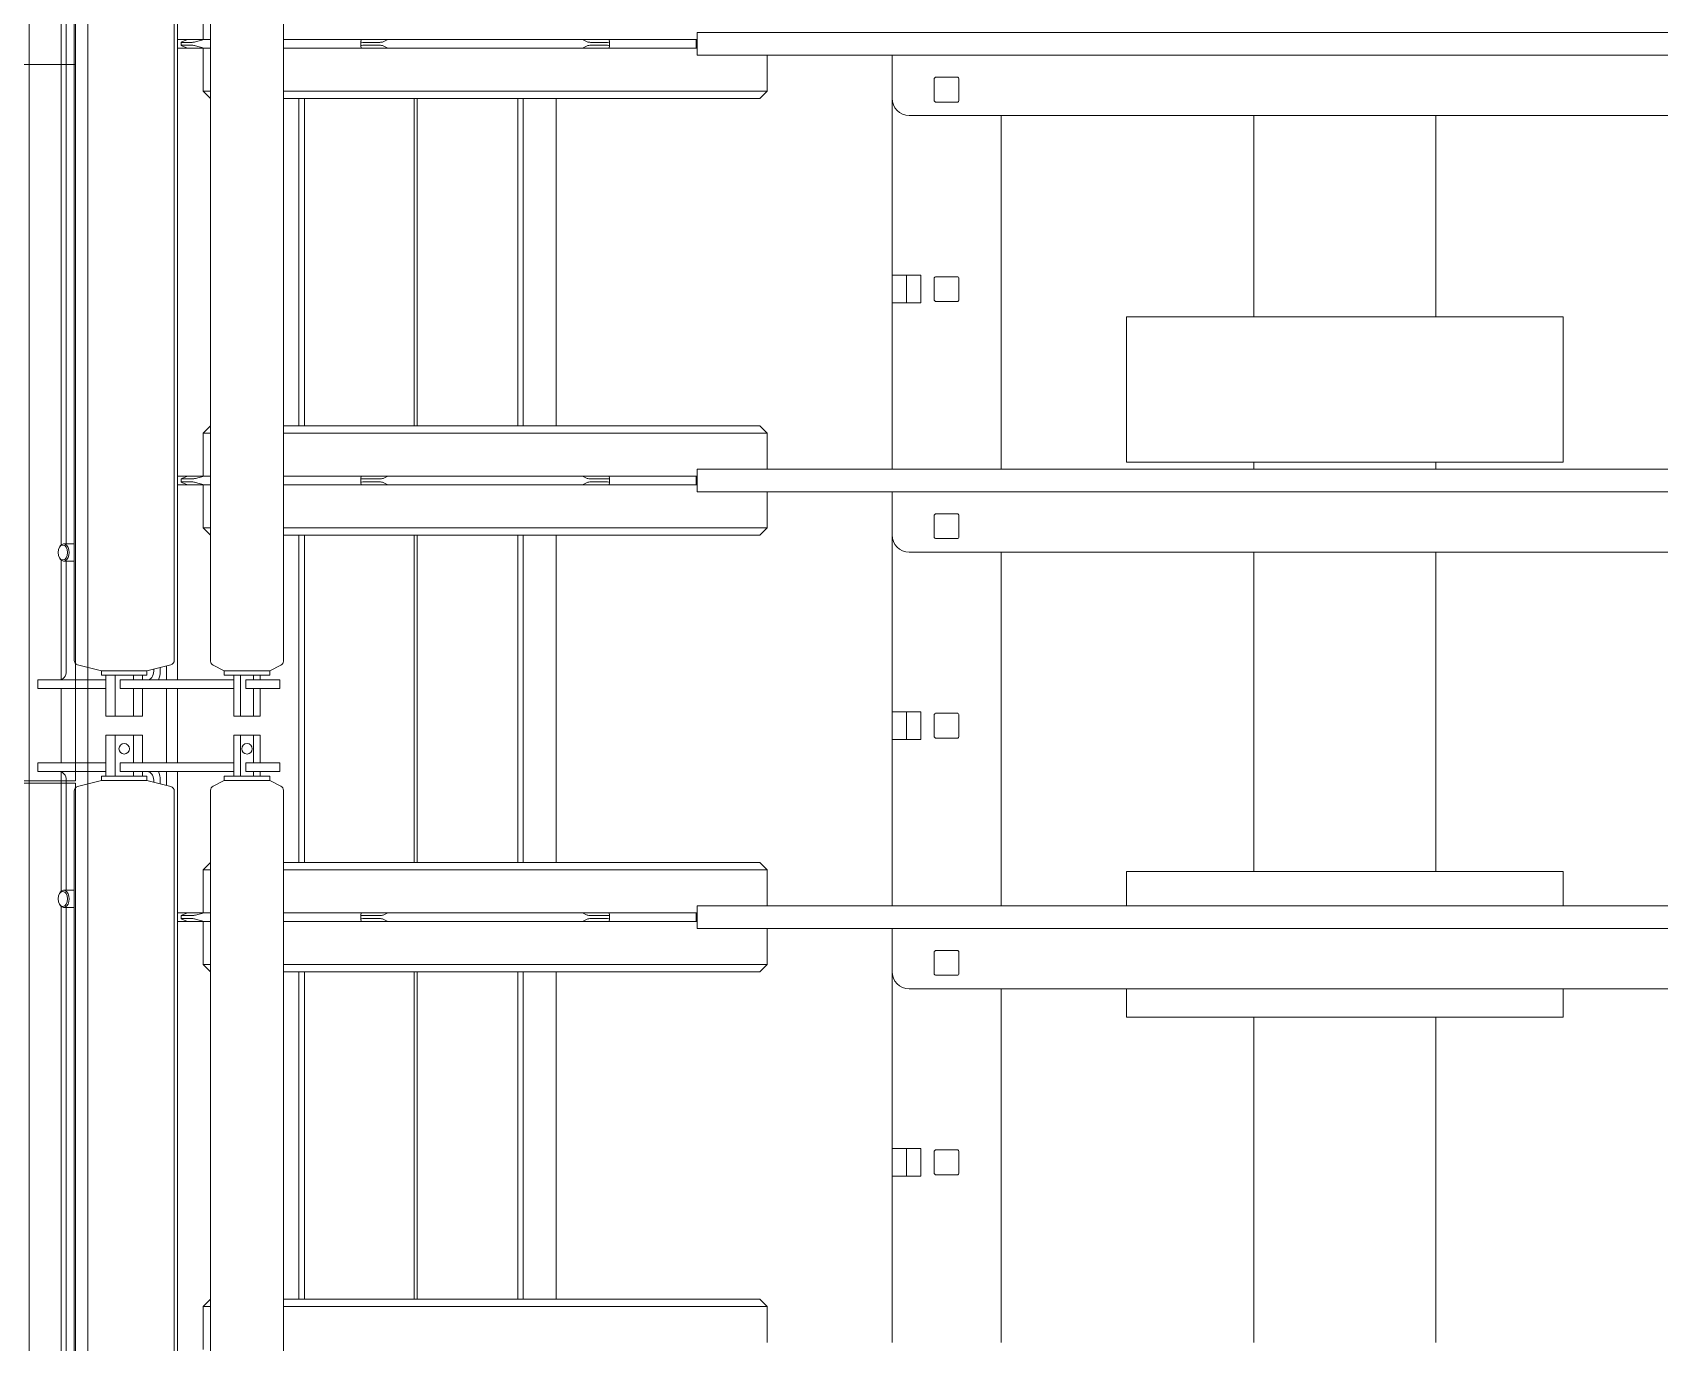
# Model space of a CAD drawing. Header units: millimetres. Extents: x -187347 to 135007, y -6415 to 292048.
# Drawn here: x -37668 to -37100, y 27535 to 27992 of the extents above; entities that cross this region are included whole.
import ezdxf

# ---------------------------------------------------------------- set-up
doc = ezdxf.new("R2010")
doc.units = ezdxf.units.MM
doc.header["$LTSCALE"] = 100
doc.linetypes.add('CENTER', pattern=[50.8, 31.75, -6.35, 6.35, -6.35])
doc.layers.get('0').update_dxf_attribs({"lineweight": 18})
doc.layers.add('Layout Kromeka', color=1, linetype='Continuous', lineweight=5)

# ---------------------------------------------------------------- blocks, each defined once
blk = doc.blocks.new('A$Ca181df26')
at = {"color": 0}
for p, q in [((2948.86, 295.55), (2948.86, 1997.35)), ((2917.57, 1400.45), (2917.57, 892.45)), ((2880.55, 1393.91), (2880.55, 898.99)), ((2905.95, 1393.91), (2905.95, 898.99)), ((2918.65, 1393.65), (2918.65, 899.25)), ((2953.57, 1393.65), (2953.57, 899.25)), ((2956.35, 1143.45), (2956.35, 939.9)), ((2958.13, 939.54), (2958.13, 1143.81)), ((2478.38, 978.17), (2478.38, 1091.71)), ((2541.88, 978.17), (2541.88, 1091.71)), ((2630.03, 968.25), (2630.03, 1091.71)), ((2668.13, 1091.71), (2668.13, 1033.68)), ((2711.71, 1079.14), (2711.71, 1091.71)), ((2908.56, 1079.14), (2908.56, 1094.13)), ((2880.55, 1079.14), (2711.71, 1079.14)), ((2714.25, 1076.6), (2711.71, 1079.14)), ((2908.56, 1079.14), (2905.95, 1079.14)), ((2906.02, 1076.6), (2908.56, 1079.14)), ((2714.25, 1076.6), (2880.55, 1076.6)), ((2785.4, 962.3), (2785.4, 1076.6)), ((2796.82, 1076.6), (2796.82, 962.3)), ((2798.74, 962.3), (2798.74, 1076.6)), ((2833.89, 1076.6), (2833.89, 962.3)), ((2834.87, 962.3), (2834.87, 1076.6)), ((2873.16, 1076.6), (2873.16, 962.3)), ((2875.18, 962.3), (2875.18, 1076.6)), ((2905.95, 1076.6), (2906.02, 1076.6)), ((2668.13, 1033.68), (2658.13, 1033.68)), ((2658.13, 1024.02), (2658.13, 1033.68)), ((2663.13, 1024.02), (2663.13, 1033.68)), ((2668.13, 1033.68), (2668.13, 1024.02)), ((2644.77, 1024.91), (2644.77, 1032.79)), ((2645.15, 1033.17), (2653.02, 1033.17)), ((2653.4, 1032.79), (2653.4, 1024.91)), ((2653.02, 1024.53), (2645.15, 1024.53)), ((2658.13, 1024.02), (2668.13, 1024.02)), ((2668.13, 1024.02), (2668.13, 962.25)), ((2433.93, 978.17), (2586.33, 978.17)), ((2433.93, 978.17), (2433.93, 968.25)), ((2586.33, 978.17), (2586.33, 968.25)), ((304.13, 968.25), (2662.13, 968.25)), ((2644.77, 955.31), (2644.77, 963.19)), ((2645.15, 963.57), (2653.02, 963.57)), ((2653.4, 963.19), (2653.4, 955.31)), ((2668.13, 962.25), (2668.13, 947.75)), ((2714.25, 962.3), (2711.71, 959.76)), ((2880.55, 959.76), (2711.71, 959.76)), ((2711.71, 947.19), (2711.71, 959.76)), ((2714.25, 962.3), (2880.55, 962.3)), ((2905.95, 962.3), (2906.02, 962.3)), ((2908.56, 959.76), (2905.95, 959.76)), ((2906.02, 962.3), (2908.56, 959.76)), ((2908.56, 944.77), (2908.56, 959.76)), ((2653.02, 954.93), (2645.15, 954.93)), ((2736.13, 947.19), (225.02, 947.19)), ((2668.13, 947.75), (2668.13, 947.19)), ((2736.13, 947.19), (2736.13, 945.6)), ((2736.13, 940.9), (2736.13, 945.6)), ((2736.13, 944.77), (2744.75, 944.77)), ((2736.13, 944.75), (2736.45, 944.75)), ((2736.45, 941.75), (2736.45, 944.75)), ((2766.32, 944.77), (2744.75, 944.77)), ((2766.9, 944.77), (2766.32, 944.77)), ((2766.73, 942.55), (2766.73, 943.95)), ((2766.9, 944.77), (2766.74, 943.96)), ((2776.21, 944.77), (2766.9, 944.77)), ((2767.44, 943.76), (2773.32, 943.76)), ((2773.32, 942.74), (2767.44, 942.74)), ((2774.49, 943.96), (2776.21, 944.77)), ((2779.26, 944.77), (2776.21, 944.77)), ((2780.72, 944.77), (2779.26, 944.77)), ((2802.29, 944.77), (2780.72, 944.77)), ((2802.29, 944.77), (2817.98, 944.77)), ((2839.55, 944.77), (2817.98, 944.77)), ((2841.01, 944.77), (2839.55, 944.77)), ((2844.06, 944.77), (2841.01, 944.77)), ((2853.37, 944.77), (2844.06, 944.77)), ((2844.06, 944.77), (2845.78, 943.96)), ((2846.95, 943.76), (2852.83, 943.76)), ((2852.83, 942.74), (2846.95, 942.74)), ((2853.95, 944.77), (2853.37, 944.77)), ((2853.53, 943.96), (2853.37, 944.77)), ((2853.53, 942.55), (2853.53, 943.95)), ((2875.52, 944.77), (2853.95, 944.77)), ((2875.52, 944.77), (2880.55, 944.77)), ((2908.26, 944.77), (2905.95, 944.77)), ((2914.01, 944.77), (2908.26, 944.77)), ((2908.26, 944.77), (2911.21, 943.96)), ((2912.4, 943.76), (2916.04, 943.76)), ((2916.04, 942.74), (2912.4, 942.74)), ((2917.57, 944.77), (2914.01, 944.77)), ((2916, 943.96), (2914.01, 944.77)), ((2916.23, 942.69), (2916.23, 943.81)), ((225.02, 939.31), (2736.13, 939.31)), ((2433.93, 939.31), (2433.93, 927.37)), ((2586.33, 939.31), (2586.33, 927.37)), ((2630.03, 815.85), (2630.03, 939.31)), ((2668.13, 939.31), (2668.13, 881.28)), ((2711.71, 926.74), (2711.71, 939.31)), ((2736.45, 941.75), (2736.13, 941.75)), ((2744.75, 941.73), (2736.13, 941.73)), ((2736.13, 940.9), (2736.13, 939.31)), ((2744.75, 941.73), (2766.32, 941.73)), ((2766.32, 941.73), (2766.9, 941.73)), ((2766.74, 942.54), (2766.9, 941.73)), ((2766.9, 941.73), (2776.21, 941.73)), ((2776.21, 941.73), (2774.49, 942.54)), ((2776.21, 941.73), (2779.26, 941.73)), ((2779.26, 941.73), (2780.72, 941.73)), ((2780.72, 941.73), (2802.29, 941.73)), ((2817.98, 941.73), (2802.29, 941.73)), ((2817.98, 941.73), (2839.55, 941.73)), ((2839.55, 941.73), (2841.01, 941.73)), ((2841.01, 941.73), (2844.06, 941.73)), ((2845.78, 942.54), (2844.06, 941.73)), ((2844.06, 941.73), (2853.37, 941.73)), ((2853.37, 941.73), (2853.53, 942.54)), ((2853.37, 941.73), (2853.95, 941.73)), ((2853.95, 941.73), (2875.52, 941.73)), ((2880.55, 941.73), (2875.52, 941.73)), ((2905.95, 941.73), (2908.26, 941.73)), ((2911.21, 942.54), (2908.26, 941.73)), ((2908.26, 941.73), (2914.01, 941.73)), ((2908.56, 926.74), (2908.56, 941.73)), ((2914.01, 941.73), (2916, 942.54)), ((2914.01, 941.73), (2917.57, 941.73)), ((2953.57, 939.9), (2957.22, 939.9)), ((2958.93, 938.32), (2958.84, 938.53)), ((2953.57, 933.9), (2957.22, 933.9)), ((2956.35, 933.9), (2956.35, 895.45)), ((2958.13, 892.53), (2958.13, 934.26)), ((2958.93, 935.48), (2958.84, 935.27)), ((2586.33, 927.37), (2433.93, 927.37)), ((2478.38, 815.85), (2478.38, 927.37)), ((2541.88, 815.85), (2541.88, 927.37)), ((2880.55, 926.74), (2711.71, 926.74)), ((2714.25, 924.2), (2711.71, 926.74)), ((2908.56, 926.74), (2905.95, 926.74)), ((2906.02, 924.2), (2908.56, 926.74)), ((2714.25, 924.2), (2880.55, 924.2)), ((2785.4, 809.9), (2785.4, 924.2)), ((2796.82, 924.2), (2796.82, 809.9)), ((2798.74, 809.9), (2798.74, 924.2)), ((2833.89, 924.2), (2833.89, 809.9)), ((2834.87, 809.9), (2834.87, 924.2)), ((2873.16, 924.2), (2873.16, 809.9)), ((2875.18, 809.9), (2875.18, 924.2)), ((2905.95, 924.2), (2906.02, 924.2)), ((2885.31, 895.62), (2881.42, 897.57)), ((2901.18, 895.62), (2905.07, 897.57)), ((2928.17, 895.62), (2919.85, 897.71)), ((2921.4, 897.32), (2921.4, 892.45)), ((2944.05, 895.62), (2952.37, 897.71)), ((2881.82, 892.45), (2891.5, 892.45)), ((2881.82, 889.45), (2881.82, 892.45)), ((2901.18, 895.62), (2885.31, 895.62)), ((2885.31, 894.04), (2885.31, 895.62)), ((2901.18, 894.04), (2885.31, 894.04)), ((2888.66, 892.45), (2888.66, 894.04)), ((2890.96, 892.45), (2890.96, 894.04)), ((2891.5, 892.45), (2893.69, 892.45)), ((2893.69, 892.45), (2893.69, 889.45)), ((2895.54, 879.75), (2895.54, 894.04)), ((2897.83, 879.75), (2897.83, 894.04)), ((2897.83, 892.45), (2899.84, 892.45)), ((2899.84, 892.45), (2900.54, 892.45)), ((2912.99, 892.45), (2900.54, 892.45)), ((2901.18, 894.04), (2901.18, 895.62)), ((2912.99, 892.45), (2913.94, 892.45)), ((2935.66, 892.45), (2913.94, 892.45)), ((2923.52, 896.79), (2923.52, 895.45)), ((2925.82, 895.45), (2925.82, 896.21)), ((2944.05, 895.62), (2928.17, 895.62)), ((2928.17, 894.04), (2928.17, 895.62)), ((2944.05, 894.04), (2928.17, 894.04)), ((2929.69, 892.45), (2929.69, 894.04)), ((2932.9, 892.45), (2932.9, 894.04)), ((2935.66, 892.45), (2937.57, 892.45)), ((2937.57, 889.45), (2937.57, 892.45)), ((2939.32, 879.75), (2939.32, 894.04)), ((2942.52, 879.75), (2942.52, 894.04)), ((2942.52, 892.45), (2947.05, 892.45)), ((2944.05, 894.04), (2944.05, 895.62)), ((2947.05, 892.45), (2950.38, 892.45)), ((2950.38, 892.45), (2952.27, 892.45)), ((2952.69, 892.45), (2952.27, 892.45)), ((2965.93, 892.45), (2952.69, 892.45)), ((2965.93, 892.45), (2966.27, 892.45)), ((2966.27, 889.45), (2966.27, 892.45)), ((2881.82, 889.45), (2891.5, 889.45)), ((2888.66, 879.75), (2888.66, 889.45)), ((2890.96, 879.75), (2890.96, 889.45)), ((2893.69, 889.45), (2891.5, 889.45)), ((2899.84, 889.45), (2897.83, 889.45)), ((2900.54, 889.45), (2899.84, 889.45)), ((2900.54, 889.45), (2912.99, 889.45)), ((2913.94, 889.45), (2912.99, 889.45)), ((2935.66, 889.45), (2913.94, 889.45)), ((2917.57, 889.45), (2917.57, 863.45)), ((2921.4, 889.45), (2921.4, 863.45)), ((2929.69, 879.75), (2929.69, 889.45)), ((2932.9, 879.75), (2932.9, 889.45)), ((2937.57, 889.45), (2935.66, 889.45)), ((2947.05, 889.45), (2942.52, 889.45)), ((2950.38, 889.45), (2947.05, 889.45)), ((2950.38, 889.45), (2952.27, 889.45)), ((2952.69, 889.45), (2952.27, 889.45)), ((2952.69, 889.45), (2965.93, 889.45)), ((2958.13, 863.45), (2958.13, 889.45)), ((2966.27, 889.45), (2965.93, 889.45)), ((2644.77, 872.51), (2644.77, 880.39)), ((2645.15, 880.77), (2653.02, 880.77)), ((2653.4, 880.39), (2653.4, 872.51)), ((2668.13, 881.28), (2658.13, 881.28)), ((2658.13, 871.62), (2658.13, 881.28)), ((2663.13, 871.62), (2663.13, 881.28)), ((2668.13, 881.28), (2668.13, 871.62)), ((2888.66, 879.75), (2890.96, 879.75)), ((2890.96, 879.75), (2895.54, 879.75)), ((2895.54, 879.75), (2897.83, 879.75)), ((2929.69, 879.75), (2932.9, 879.75)), ((2932.9, 879.75), (2939.32, 879.75)), ((2939.32, 879.75), (2942.52, 879.75)), ((2653.02, 872.13), (2645.15, 872.13)), ((2658.13, 871.62), (2668.13, 871.62)), ((2668.13, 871.62), (2668.13, 809.85)), ((2890.96, 873.15), (2888.66, 873.15)), ((2888.66, 863.45), (2888.66, 873.15)), ((2890.96, 863.45), (2890.96, 873.15)), ((2895.54, 873.15), (2890.96, 873.15)), ((2895.54, 858.86), (2895.54, 873.15)), ((2897.83, 873.15), (2895.54, 873.15)), ((2897.83, 858.86), (2897.83, 873.15)), ((2929.69, 863.45), (2929.69, 873.15)), ((2932.9, 873.15), (2929.69, 873.15)), ((2932.9, 863.45), (2932.9, 873.15)), ((2939.32, 873.15), (2932.9, 873.15)), ((2942.52, 873.15), (2939.32, 873.15)), ((2939.32, 858.86), (2939.32, 873.15)), ((2942.52, 858.86), (2942.52, 873.15)), ((2881.82, 863.45), (2891.5, 863.45)), ((2881.82, 860.45), (2881.82, 863.45)), ((2891.5, 863.45), (2893.69, 863.45)), ((2893.69, 863.45), (2893.69, 860.45)), ((2897.83, 863.45), (2899.84, 863.45)), ((2899.84, 863.45), (2900.54, 863.45)), ((2912.99, 863.45), (2900.54, 863.45)), ((2912.99, 863.45), (2913.94, 863.45)), ((2935.66, 863.45), (2913.94, 863.45)), ((2935.66, 863.45), (2937.57, 863.45)), ((2937.57, 860.45), (2937.57, 863.45)), ((2942.52, 863.45), (2947.05, 863.45)), ((2947.05, 863.45), (2950.38, 863.45)), ((2950.38, 863.45), (2952.27, 863.45)), ((2952.69, 863.45), (2952.27, 863.45)), ((2965.93, 863.45), (2952.69, 863.45)), ((2965.93, 863.45), (2966.27, 863.45)), ((2966.27, 863.45), (2966.27, 860.45)), ((2881.82, 860.45), (2891.5, 860.45)), ((2901.18, 858.86), (2885.31, 858.86)), ((2885.31, 857.27), (2885.31, 858.86)), ((2888.66, 858.86), (2888.66, 860.45)), ((2890.96, 858.86), (2890.96, 860.45)), ((2893.69, 860.45), (2891.5, 860.45)), ((2899.84, 860.45), (2897.83, 860.45)), ((2900.54, 860.45), (2899.84, 860.45)), ((2900.54, 860.45), (2912.99, 860.45)), ((2901.18, 857.27), (2901.18, 858.86)), ((2913.94, 860.45), (2912.99, 860.45)), ((2935.66, 860.45), (2913.94, 860.45)), ((2917.57, 860.45), (2917.57, 301.65)), ((2921.4, 860.45), (2921.4, 855.58)), ((2923.52, 857.45), (2923.52, 856.11)), ((2925.82, 856.68), (2925.82, 857.45)), ((2944.05, 858.86), (2928.17, 858.86)), ((2928.17, 857.27), (2928.17, 858.86)), ((2929.69, 858.86), (2929.69, 860.45)), ((2932.9, 858.86), (2932.9, 860.45)), ((2937.57, 860.45), (2935.66, 860.45)), ((2947.05, 860.45), (2942.52, 860.45)), ((2944.05, 857.27), (2944.05, 858.86)), ((2950.38, 860.45), (2947.05, 860.45)), ((2950.38, 860.45), (2952.27, 860.45)), ((2952.69, 860.45), (2952.27, 860.45)), ((2952.69, 860.45), (2965.93, 860.45)), ((2956.35, 857.45), (2956.35, 819)), ((2958.13, 818.64), (2958.13, 860.37)), ((2966.27, 860.45), (2965.93, 860.45)), ((2880.55, 853.91), (2880.55, 308.18)), ((2885.31, 857.27), (2881.42, 855.33)), ((2901.18, 857.27), (2885.31, 857.27)), ((2901.18, 857.27), (2905.07, 855.33)), ((2905.95, 853.91), (2905.95, 308.18)), ((2918.65, 853.65), (2918.65, 308.44)), ((2928.17, 857.27), (2919.85, 855.19)), ((2944.05, 857.27), (2928.17, 857.27)), ((2944.05, 857.27), (2952.37, 855.19)), ((2953.57, 853.65), (2953.57, 308.44)), ((2953.57, 819), (2957.22, 819)), ((701.37, 815.85), (2662.13, 815.85)), ((2953.57, 813), (2957.22, 813)), ((2956.35, 813), (2956.35, 584.05)), ((2958.13, 583.69), (2958.13, 813.35)), ((2958.93, 817.41), (2958.84, 817.63)), ((2958.93, 814.58), (2958.84, 814.36)), ((2644.77, 802.91), (2644.77, 810.79)), ((2645.15, 811.17), (2653.02, 811.17)), ((2653.4, 810.79), (2653.4, 802.91)), ((2668.13, 809.85), (2668.13, 795.35)), ((2714.25, 809.9), (2711.71, 807.36)), ((2880.55, 807.36), (2711.71, 807.36)), ((2711.71, 794.79), (2711.71, 807.36)), ((2714.25, 809.9), (2880.55, 809.9)), ((2905.95, 809.9), (2906.02, 809.9)), ((2908.56, 807.36), (2905.95, 807.36)), ((2906.02, 809.9), (2908.56, 807.36)), ((2908.56, 792.37), (2908.56, 807.36)), ((2653.02, 802.53), (2645.15, 802.53)), ((2668.13, 795.35), (2668.13, 794.79)), ((2736.13, 794.79), (759.24, 794.79)), ((2736.13, 794.79), (2736.13, 793.2)), ((2736.13, 788.5), (2736.13, 793.2)), ((2736.13, 792.37), (2744.75, 792.37)), ((2736.13, 792.35), (2736.45, 792.35)), ((2736.45, 789.35), (2736.13, 789.35)), ((2744.75, 789.33), (2736.13, 789.33)), ((2736.45, 789.35), (2736.45, 792.35)), ((2766.32, 792.37), (2744.75, 792.37)), ((2744.75, 789.33), (2766.32, 789.33)), ((2766.9, 792.37), (2766.32, 792.37)), ((2766.32, 789.33), (2766.9, 789.33)), ((2766.73, 790.15), (2766.73, 791.55)), ((2766.9, 792.37), (2766.74, 791.56)), ((2766.74, 790.14), (2766.9, 789.33)), ((2776.21, 792.37), (2766.9, 792.37)), ((2766.9, 789.33), (2776.21, 789.33)), ((2767.44, 791.36), (2773.32, 791.36)), ((2773.32, 790.34), (2767.44, 790.34)), ((2774.49, 791.56), (2776.21, 792.37)), ((2776.21, 789.33), (2774.49, 790.14)), ((2779.26, 792.37), (2776.21, 792.37)), ((2776.21, 789.33), (2779.26, 789.33)), ((2780.72, 792.37), (2779.26, 792.37)), ((2779.26, 789.33), (2780.72, 789.33)), ((2802.29, 792.37), (2780.72, 792.37)), ((2780.72, 789.33), (2802.29, 789.33)), ((2802.29, 792.37), (2817.98, 792.37)), ((2817.98, 789.33), (2802.29, 789.33)), ((2839.55, 792.37), (2817.98, 792.37)), ((2817.98, 789.33), (2839.55, 789.33)), ((2841.01, 792.37), (2839.55, 792.37)), ((2839.55, 789.33), (2841.01, 789.33)), ((2844.06, 792.37), (2841.01, 792.37)), ((2841.01, 789.33), (2844.06, 789.33)), ((2853.37, 792.37), (2844.06, 792.37)), ((2844.06, 792.37), (2845.78, 791.56)), ((2845.78, 790.14), (2844.06, 789.33)), ((2844.06, 789.33), (2853.37, 789.33)), ((2846.95, 791.36), (2852.83, 791.36)), ((2852.83, 790.34), (2846.95, 790.34)), ((2853.95, 792.37), (2853.37, 792.37)), ((2853.53, 791.56), (2853.37, 792.37)), ((2853.37, 789.33), (2853.53, 790.14)), ((2853.37, 789.33), (2853.95, 789.33)), ((2853.53, 790.15), (2853.53, 791.55)), ((2875.52, 792.37), (2853.95, 792.37)), ((2853.95, 789.33), (2875.52, 789.33)), ((2875.52, 792.37), (2880.55, 792.37)), ((2880.55, 789.33), (2875.52, 789.33)), ((2908.26, 792.37), (2905.95, 792.37)), ((2905.95, 789.33), (2908.26, 789.33)), ((2914.01, 792.37), (2908.26, 792.37)), ((2908.26, 792.37), (2911.21, 791.56)), ((2911.21, 790.14), (2908.26, 789.33)), ((2908.26, 789.33), (2914.01, 789.33)), ((2908.56, 774.34), (2908.56, 789.33)), ((2912.4, 791.36), (2916.04, 791.36)), ((2916.04, 790.34), (2912.4, 790.34)), ((2917.57, 792.37), (2914.01, 792.37)), ((2916, 791.56), (2914.01, 792.37)), ((2914.01, 789.33), (2916, 790.14)), ((2914.01, 789.33), (2917.57, 789.33)), ((2916.23, 790.29), (2916.23, 791.41)), ((780.87, 786.91), (2736.13, 786.91)), ((2433.93, 784.5), (2586.33, 784.5)), ((2433.93, 784.5), (2433.93, 733.7)), ((2478.38, 784.5), (2478.38, 786.91)), ((2541.88, 784.5), (2541.88, 786.91)), ((2586.33, 784.5), (2586.33, 733.7)), ((2630.03, 663.45), (2630.03, 786.91)), ((2668.13, 786.91), (2668.13, 728.88)), ((2711.71, 774.34), (2711.71, 786.91)), ((2736.13, 788.5), (2736.13, 786.91)), ((2880.55, 774.34), (2711.71, 774.34)), ((2714.25, 771.8), (2711.71, 774.34)), ((2908.56, 774.34), (2905.95, 774.34)), ((2906.02, 771.8), (2908.56, 774.34)), ((2714.25, 771.8), (2880.55, 771.8)), ((2785.4, 657.5), (2785.4, 771.8)), ((2796.82, 771.8), (2796.82, 657.5)), ((2798.74, 657.5), (2798.74, 771.8)), ((2833.89, 771.8), (2833.89, 657.5)), ((2834.87, 657.5), (2834.87, 771.8)), ((2873.16, 771.8), (2873.16, 657.5)), ((2875.18, 657.5), (2875.18, 771.8)), ((2905.95, 771.8), (2906.02, 771.8)), ((2586.33, 733.7), (2433.93, 733.7)), ((2478.38, 663.45), (2478.38, 733.7)), ((2541.88, 663.45), (2541.88, 733.7)), ((2644.77, 720.11), (2644.77, 727.99)), ((2645.15, 728.37), (2653.02, 728.37)), ((2653.4, 727.99), (2653.4, 720.11)), ((2668.13, 728.88), (2658.13, 728.88)), ((2658.13, 719.22), (2658.13, 728.88)), ((2663.13, 719.22), (2663.13, 728.88)), ((2668.13, 728.88), (2668.13, 719.22)), ((2653.02, 719.73), (2645.15, 719.73)), ((2658.13, 719.22), (2668.13, 719.22)), ((2668.13, 719.22), (2668.13, 657.45)), ((1120.09, 663.45), (2662.13, 663.45)), ((2645.15, 658.77), (2653.02, 658.77)), ((2644.77, 650.51), (2644.77, 658.39)), ((2653.4, 658.39), (2653.4, 650.51)), ((2668.13, 657.45), (2668.13, 642.95)), ((2714.25, 657.5), (2711.71, 654.96)), ((2880.55, 654.96), (2711.71, 654.96)), ((2711.71, 642.39), (2711.71, 654.96)), ((2714.25, 657.5), (2880.55, 657.5)), ((2905.95, 657.5), (2906.02, 657.5)), ((2908.56, 654.96), (2905.95, 654.96)), ((2906.02, 657.5), (2908.56, 654.96)), ((2908.56, 639.97), (2908.56, 654.96)), ((2653.02, 650.13), (2645.15, 650.13)), ((2736.13, 642.39), (1177.96, 642.39)), ((2668.13, 642.95), (2668.13, 642.39)), ((2736.13, 642.39), (2736.13, 640.8)), ((2736.13, 636.1), (2736.13, 640.8)), ((2736.13, 639.97), (2744.75, 639.97)), ((2736.13, 639.95), (2736.45, 639.95)), ((2736.45, 636.95), (2736.13, 636.95)), ((2744.75, 636.93), (2736.13, 636.93)), ((2736.13, 636.1), (2736.13, 634.51)), ((2736.45, 636.95), (2736.45, 639.95)), ((2766.32, 639.97), (2744.75, 639.97)), ((2744.75, 636.93), (2766.32, 636.93)), ((2766.9, 639.97), (2766.32, 639.97)), ((2766.32, 636.93), (2766.9, 636.93)), ((2766.73, 637.75), (2766.73, 639.15)), ((2766.9, 639.97), (2766.74, 639.16)), ((2766.74, 637.74), (2766.9, 636.93)), ((2776.21, 639.97), (2766.9, 639.97)), ((2766.9, 636.93), (2776.21, 636.93)), ((2767.44, 638.96), (2773.32, 638.96)), ((2773.32, 637.94), (2767.44, 637.94)), ((2774.49, 639.16), (2776.21, 639.97)), ((2776.21, 636.93), (2774.49, 637.74)), ((2779.26, 639.97), (2776.21, 639.97)), ((2776.21, 636.93), (2779.26, 636.93)), ((2780.72, 639.97), (2779.26, 639.97)), ((2779.26, 636.93), (2780.72, 636.93)), ((2802.29, 639.97), (2780.72, 639.97)), ((2780.72, 636.93), (2802.29, 636.93)), ((2802.29, 639.97), (2817.98, 639.97)), ((2817.98, 636.93), (2802.29, 636.93)), ((2839.55, 639.97), (2817.98, 639.97)), ((2817.98, 636.93), (2839.55, 636.93)), ((2841.01, 639.97), (2839.55, 639.97)), ((2839.55, 636.93), (2841.01, 636.93)), ((2844.06, 639.97), (2841.01, 639.97)), ((2841.01, 636.93), (2844.06, 636.93)), ((2853.37, 639.97), (2844.06, 639.97)), ((2844.06, 639.97), (2845.78, 639.16)), ((2845.78, 637.74), (2844.06, 636.93)), ((2844.06, 636.93), (2853.37, 636.93)), ((2846.95, 638.96), (2852.83, 638.96)), ((2852.83, 637.94), (2846.95, 637.94)), ((2853.95, 639.97), (2853.37, 639.97)), ((2853.53, 639.16), (2853.37, 639.97)), ((2853.37, 636.93), (2853.53, 637.74)), ((2853.37, 636.93), (2853.95, 636.93)), ((2853.53, 637.75), (2853.53, 639.15)), ((2875.52, 639.97), (2853.95, 639.97)), ((2853.95, 636.93), (2875.52, 636.93)), ((2875.52, 639.97), (2880.55, 639.97)), ((2880.55, 636.93), (2875.52, 636.93)), ((2908.26, 639.97), (2905.95, 639.97)), ((2905.95, 636.93), (2908.26, 636.93)), ((2914.01, 639.97), (2908.26, 639.97)), ((2908.26, 639.97), (2911.21, 639.16)), ((2911.21, 637.74), (2908.26, 636.93)), ((2908.26, 636.93), (2914.01, 636.93)), ((2908.56, 621.94), (2908.56, 636.93)), ((2912.4, 638.96), (2916.04, 638.96)), ((2916.04, 637.94), (2912.4, 637.94)), ((2917.57, 639.97), (2914.01, 639.97)), ((2916, 639.16), (2914.01, 639.97)), ((2914.01, 636.93), (2916, 637.74)), ((2914.01, 636.93), (2917.57, 636.93)), ((2916.23, 637.89), (2916.23, 639.01)), ((1199.59, 634.51), (2736.13, 634.51))]:
    blk.add_line(p, q, dxfattribs=at)
for centre in [(2893.25, 884.51), (2936.11, 884.51)]:
    blk.add_circle(centre, 1.84, dxfattribs=at)
for centre, radius, start, end in [((2649.08, 1028.85), 5.84, 132.3575, 137.6425), ((2649.08, 1028.85), 5.84, 42.3575, 47.6425), ((2649.08, 1028.85), 5.84, 222.3575, 227.6425), ((2649.08, 1028.85), 5.84, 312.3575, 317.6425), ((2662.13, 962.25), 6, 0, 90), ((2649.08, 959.25), 5.84, 132.3575, 137.6425), ((2649.08, 959.25), 5.84, 42.3575, 47.6425), ((2649.08, 959.25), 5.84, 222.3575, 227.6425), ((2649.08, 959.25), 5.84, 312.3575, 317.6425), ((2882.13, 898.99), 1.59, 180, 243.4349), ((2904.36, 898.99), 1.59, 296.5651, 0), ((2920.23, 899.25), 1.59, 180, 255.9638), ((2951.98, 899.25), 1.59, 284.0362, 0), ((2649.08, 876.45), 5.84, 132.3575, 137.6425), ((2649.08, 876.45), 5.84, 42.3575, 47.6425), ((2649.08, 876.45), 5.84, 222.3575, 227.6425), ((2649.08, 876.45), 5.84, 312.3575, 317.6425), ((2882.13, 853.91), 1.59, 116.5651, 180), ((2904.36, 853.91), 1.59, 0, 63.4349), ((2920.23, 853.65), 1.59, 104.0362, 180), ((2951.98, 853.65), 1.59, 0, 75.9638), ((2662.13, 809.85), 6, 0, 90), ((2649.08, 806.85), 5.84, 132.3575, 137.6425), ((2649.08, 806.85), 5.84, 42.3575, 47.6425), ((2649.08, 806.85), 5.84, 222.3575, 227.6425), ((2649.08, 806.85), 5.84, 312.3575, 317.6425), ((2649.08, 724.05), 5.84, 132.3575, 137.6425), ((2649.08, 724.05), 5.84, 42.3575, 47.6425), ((2649.08, 724.05), 5.84, 222.3575, 227.6425), ((2649.08, 724.05), 5.84, 312.3575, 317.6425), ((2649.08, 654.45), 5.84, 132.3575, 137.6425), ((2649.08, 654.45), 5.84, 42.3575, 47.6425), ((2662.13, 657.45), 6, 0, 90), ((2649.08, 654.45), 5.84, 222.3575, 227.6425), ((2649.08, 654.45), 5.84, 312.3575, 317.6425)]:
    blk.add_arc(centre, radius, start, end, dxfattribs=at)
for centre, major_axis, ratio, start_param, end_param in [((2767.75, 944.03), (-1.02, -0.09), 0.251789, 6.208665, 7.517662), ((2767.75, 942.47), (1.02, -0.09), 0.251789, 1.907116, 3.216113), ((2773.64, 944.03), (-1.02, -0.09), 0.251789, 1.234477, 2.543474), ((2773.64, 942.47), (1.02, -0.09), 0.251789, 0.598119, 1.907116), ((2846.63, 944.03), (-1.02, 0.09), 0.251789, 0.598119, 1.907116), ((2846.63, 942.47), (1.02, 0.09), 0.251789, 1.234477, 2.543474), ((2852.52, 944.03), (-1.02, 0.09), 0.251789, 1.907116, 3.216113), ((2852.52, 942.47), (1.02, 0.09), 0.251789, 6.208665, 7.517662), ((2911.58, 944.03), (-1.02, 0.22), 0.149612, 1.237317, 2.546314), ((2911.58, 942.47), (1.02, 0.22), 0.149612, 0.595278, 1.904275), ((2915.21, 944.03), (-1.02, 0.22), 0.149612, 2.546314, 3.855311), ((2915.21, 942.47), (1.02, 0.22), 0.149612, 5.569467, 6.878464), ((2957.22, 936.9), (0, 3), 0.642788, 5.287559, 10.420404), ((2928.12, 895.45), (0, -6), 0.766044, 4.712389, 5.235988), ((2928.12, 895.45), (0, -3), 0.766044, 4.712389, 6.283185), ((2958.65, 895.45), (0, -3), 0.766044, 4.712389, 6.283185), ((2928.12, 857.45), (0, 6), 0.766044, 1.047198, 1.570796), ((2928.12, 857.45), (0, 3), 0.766044, 0, 1.570796), ((2958.65, 857.45), (0, 3), 0.766044, 0, 1.570796), ((2957.22, 816), (0, 3), 0.642788, 5.287559, 10.420404), ((2767.75, 791.63), (-1.02, -0.09), 0.251789, 6.208665, 7.517662), ((2767.75, 790.07), (1.02, -0.09), 0.251789, 1.907116, 3.216113), ((2773.64, 791.63), (-1.02, -0.09), 0.251789, 1.234477, 2.543474), ((2773.64, 790.07), (1.02, -0.09), 0.251789, 0.598119, 1.907116), ((2846.63, 791.63), (-1.02, 0.09), 0.251789, 0.598119, 1.907116), ((2846.63, 790.07), (1.02, 0.09), 0.251789, 1.234477, 2.543474), ((2852.52, 791.63), (-1.02, 0.09), 0.251789, 1.907116, 3.216113), ((2852.52, 790.07), (1.02, 0.09), 0.251789, 6.208665, 7.517662), ((2911.58, 791.63), (-1.02, 0.22), 0.149612, 1.237317, 2.546314), ((2911.58, 790.07), (1.02, 0.22), 0.149612, 0.595278, 1.904275), ((2915.21, 791.63), (-1.02, 0.22), 0.149612, 2.546314, 3.855311), ((2915.21, 790.07), (1.02, 0.22), 0.149612, 5.569467, 6.878464), ((2767.75, 639.23), (-1.02, -0.09), 0.251789, 6.208665, 7.517662), ((2767.75, 637.67), (1.02, -0.09), 0.251789, 1.907116, 3.216113), ((2773.64, 639.23), (-1.02, -0.09), 0.251789, 1.234477, 2.543474), ((2773.64, 637.67), (1.02, -0.09), 0.251789, 0.598119, 1.907116), ((2846.63, 639.23), (-1.02, 0.09), 0.251789, 0.598119, 1.907116), ((2846.63, 637.67), (1.02, 0.09), 0.251789, 1.234477, 2.543474), ((2852.52, 639.23), (-1.02, 0.09), 0.251789, 1.907116, 3.216113), ((2852.52, 637.67), (1.02, 0.09), 0.251789, 6.208665, 7.517662), ((2911.58, 639.23), (-1.02, 0.22), 0.149612, 1.237317, 2.546314), ((2911.58, 637.67), (1.02, 0.22), 0.149612, 0.595278, 1.904275), ((2915.21, 639.23), (-1.02, 0.22), 0.149612, 2.546314, 3.855311), ((2915.21, 637.67), (1.02, 0.22), 0.149612, 5.569467, 6.878464)]:
    blk.add_ellipse(centre, major_axis=major_axis, ratio=ratio, start_param=start_param, end_param=end_param, dxfattribs=at)
for centre in [(2957.53, 936.9), (2957.53, 816)]:
    blk.add_ellipse(centre, major_axis=(0, -2.6), ratio=0.642788, dxfattribs=at)
blk = doc.blocks.new('*U1692')
at = {"ltscale": 10}
for p, q in [((1000, -400), (1000, 100)), ((0, -400), (1000, -400))]:
    blk.add_line(p, q, dxfattribs=at)
at = {"color": 4, "linetype": 'CENTER', "ltscale": 10}
blk.add_lwpolyline([(0, -150), (1000, -150)], dxfattribs=at)
at = {"color": 5, "ltscale": 10}
blk.add_point((1000, -150), dxfattribs=at)

msp = doc.modelspace()

# ---------------------------------------------------------------- hatches: boundary and pattern name
at = {"layer": 'Layout Kromeka', "linetype": 'Continuous', "ltscale": 20}
h = msp.add_hatch(dxfattribs=at)
h.set_pattern_fill('CORK', color=1, scale=20, angle=90)
h.set_pattern_definition([(90, (73265.3, -551272.17), (-63.5, 4e-15), []), (225, (73297.05, -551240.42), (127.000055, -127.000055), [89.8026, -89.8026]), (225, (73297.05, -551224.55), (127.000055, -127.000055), [89.8026, -89.8026]), (225, (73297.05, -551208.67), (127.000055, -127.000055), [89.8026, -89.8026])])
h.paths.add_polyline_path([(-38653.02, 27729.81), (-38653.02, 28230.54), (-37653.02, 28230.54), (-37653.02, 27729.81)])
h = msp.add_hatch(dxfattribs=at)
h.set_pattern_fill('CORK', color=1, scale=20, angle=90)
h.set_pattern_definition([(90, (73265.3, -551772.895), (-63.5, 4e-15), []), (225, (73297.05, -551741.14), (127.000055, -127.000055), [89.8026, -89.8026]), (225, (73297.05, -551725.27), (127.000055, -127.000055), [89.8026, -89.8026]), (225, (73297.05, -551709.4), (127.000055, -127.000055), [89.8026, -89.8026])])
h.paths.add_polyline_path([(-38653.02, 27229.09), (-38653.02, 27729.81), (-37653.02, 27729.81), (-37653.02, 27229.09)])

# ---------------------------------------------------------------- block references
at = {"layer": 'Layout Kromeka', "color": 1, "linetype": 'Continuous', "rotation": 180}
msp.add_blockref('A$Ca181df26', (-34699.87, 28626.99, 7321.63), dxfattribs=at)
at = {"layer": 'Layout Kromeka'}
msp.add_blockref('*U1692', (-38653.02, 28131.26, 7321.63), dxfattribs=at)
at = {"layer": 'Layout Kromeka', "xscale": -1, "rotation": 180}
msp.add_blockref('*U1692', (-38653.02, 27330.54, 7321.63), dxfattribs=at)

doc.saveas('drawing.dxf')
